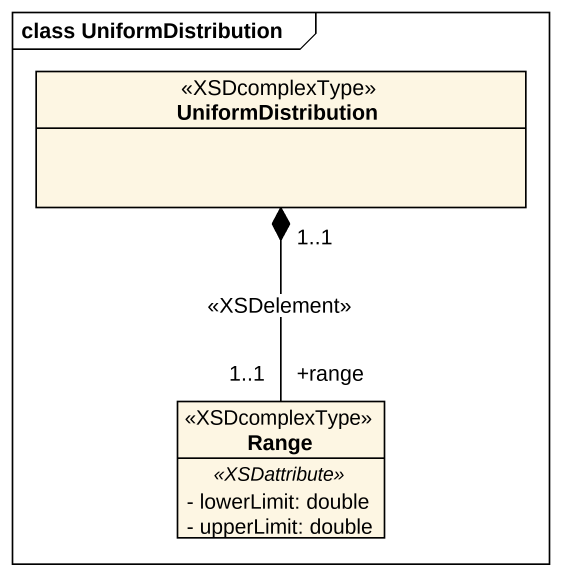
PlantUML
@startuml
mainframe class UniformDistribution
hide circle
hide empty members
skinparam classAttributeIconSize 0
class UniformDistribution <<XSDcomplexType>>
class Range <<XSDcomplexType>> {
  .. <<XSDattribute>> ..
  - lowerLimit: double
  - upperLimit: double
}
UniformDistribution "1..1" *-- "+range\n1..1" Range : <<XSDelement>>
@enduml
